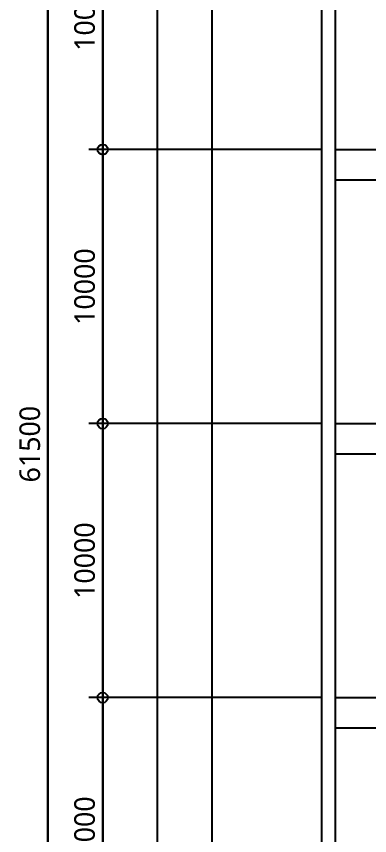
# Model space of a CAD drawing. Header units: millimetres. Extents: x 367092 to 767578, y 396038 to 811791.
# Drawn here: x 575192 to 588084, y 465090 to 494986 of the extents above; entities that cross this region are included whole.
import ezdxf

# ---------------------------------------------------------------- set-up
doc = ezdxf.new("R2010")
doc.units = ezdxf.units.MM
doc.header["$LTSCALE"] = 100
doc.header["$MEASUREMENT"] = 0
doc.header["$PDSIZE"] = -10
doc.layers.get('0').update_dxf_attribs({"linetype": 'CONTINUOUS'})
doc.layers.get('Defpoints').update_dxf_attribs({"color": 171, "linetype": 'CONTINUOUS'})
doc.layers.add('cen', color=14, linetype='CONTINUOUS')
doc.layers.add('NDIM', color=7, linetype='CONTINUOUS')
doc.styles.add('CGS', font='cgse', dxfattribs={"bigfont": 'cgs'})
doc.styles.add('나눔바른고딕', font='NanumBarunGothic.ttf')
doc.dimstyles.new('NDIM 1200', dxfattribs={"dimscale": 500, "dimtxt": 3, "dimasz": 1, "dimexe": 2, "dimexo": 2, "dimgap": 1, "dimtad": 1, "dimdec": 0, "dimdsep": 46, "dimtxsty": 'CGS', "dimblk": 'DOT0', "dimcen": 1, "dimdle": 8, "dimclrd": 2, "dimclre": 2, "dimclrt": 2, "dimadec": 0, "dimazin": 0, "dimtfac": 1, "dimtdec": 0, "dimtix": 1, "dimtmove": 2, "dimatfit": 3, "dimldrblk": 'DOT0', "dimfxl": 1, "dimtolj": 1, "dimtzin": 0, "dimlwd": -1, "dimlwe": -1, "dimarcsym": 0})

# ---------------------------------------------------------------- blocks, each defined once
blk = doc.blocks.new('DOT0')
blk.add_line((-3, 0), (3, 0))
at = {"color": 6}
blk.add_circle((0, 0), 0.75, dxfattribs=at)
blk = doc.blocks.new('*D242')
at = {"layer": 'Defpoints', "color": 0, "ltscale": 0.4, "transparency": 16777216}
for p in [(586842, 510125), (576342, 448625), (586842, 448625)]:
    blk.add_point(p, dxfattribs=at)
at = {"layer": 'NDIM', "ltscale": 0.4, "transparency": 16777216}
for p, q in [((586342, 510125), (575842, 510125)), ((576342, 509875), (576342, 448875)), ((586342, 448625), (575842, 448625))]:
    blk.add_line(p, q, dxfattribs=at)
at = {"layer": 'NDIM', "ltscale": 0.4, "transparency": 16777216, "xscale": 250, "yscale": 250, "zscale": 250}
for p, rotation in [((576342, 510125), 90), ((576342, 448625), 270)]:
    blk.add_blockref('DOT0', p, dxfattribs=dict(at, rotation=rotation))
at = {"layer": 'NDIM', "ltscale": 0.4, "transparency": 16777216, "insert": (575684, 479375), "char_height": 750, "attachment_point": 5, "rotation": 90, "style": '나눔바른고딕'}
blk.add_mtext('\\A1;61500', dxfattribs=at)
blk = doc.blocks.new('*D243')
at = {"layer": 'Defpoints', "color": 0, "ltscale": 0.4, "transparency": 16777216}
for p in [(586842, 470125), (578342, 460125), (586842, 460125)]:
    blk.add_point(p, dxfattribs=at)
at = {"layer": 'NDIM', "ltscale": 0.4, "transparency": 16777216}
for p, q in [((586342, 470125), (577842, 470125)), ((578342, 469875), (578342, 460375)), ((586342, 460125), (577842, 460125))]:
    blk.add_line(p, q, dxfattribs=at)
at = {"layer": 'NDIM', "ltscale": 0.4, "transparency": 16777216, "xscale": 250, "yscale": 250, "zscale": 250}
for p, rotation in [((578342, 470125), 90), ((578342, 460125), 270)]:
    blk.add_blockref('DOT0', p, dxfattribs=dict(at, rotation=rotation))
at = {"layer": 'NDIM', "ltscale": 0.4, "transparency": 16777216, "insert": (577685, 465125), "char_height": 750, "attachment_point": 5, "rotation": 90, "style": '나눔바른고딕'}
blk.add_mtext('\\A1;10000', dxfattribs=at)
blk = doc.blocks.new('*D245')
at = {"layer": 'Defpoints', "color": 0, "ltscale": 0.4, "transparency": 16777216}
for p in [(586842, 480125), (578342, 470125), (586842, 470125)]:
    blk.add_point(p, dxfattribs=at)
at = {"layer": 'NDIM', "ltscale": 0.4, "transparency": 16777216}
for p, q in [((586342, 480125), (577842, 480125)), ((578342, 479875), (578342, 470375)), ((586342, 470125), (577842, 470125))]:
    blk.add_line(p, q, dxfattribs=at)
at = {"layer": 'NDIM', "ltscale": 0.4, "transparency": 16777216, "xscale": 250, "yscale": 250, "zscale": 250}
for p, rotation in [((578342, 480125), 90), ((578342, 470125), 270)]:
    blk.add_blockref('DOT0', p, dxfattribs=dict(at, rotation=rotation))
at = {"layer": 'NDIM', "ltscale": 0.4, "transparency": 16777216, "insert": (577685, 475125), "char_height": 750, "attachment_point": 5, "rotation": 90, "style": '나눔바른고딕'}
blk.add_mtext('\\A1;10000', dxfattribs=at)
blk = doc.blocks.new('*D246')
at = {"layer": 'Defpoints', "color": 0, "ltscale": 0.4, "transparency": 16777216}
for p in [(586842, 490125), (578342, 480125), (586842, 480125)]:
    blk.add_point(p, dxfattribs=at)
at = {"layer": 'NDIM', "ltscale": 0.4, "transparency": 16777216}
for p, q in [((586342, 490125), (577842, 490125)), ((578342, 489875), (578342, 480375)), ((586342, 480125), (577842, 480125))]:
    blk.add_line(p, q, dxfattribs=at)
at = {"layer": 'NDIM', "ltscale": 0.4, "transparency": 16777216, "xscale": 250, "yscale": 250, "zscale": 250}
for p, rotation in [((578342, 490125), 90), ((578342, 480125), 270)]:
    blk.add_blockref('DOT0', p, dxfattribs=dict(at, rotation=rotation))
at = {"layer": 'NDIM', "ltscale": 0.4, "transparency": 16777216, "insert": (577685, 485125), "char_height": 750, "attachment_point": 5, "rotation": 90, "style": '나눔바른고딕'}
blk.add_mtext('\\A1;10000', dxfattribs=at)
blk = doc.blocks.new('*D247')
at = {"layer": 'Defpoints', "color": 0, "ltscale": 0.4, "transparency": 16777216}
for p in [(586842, 500125), (578342, 490125), (586842, 490125)]:
    blk.add_point(p, dxfattribs=at)
at = {"layer": 'NDIM', "ltscale": 0.4, "transparency": 16777216}
for p, q in [((586342, 500125), (577842, 500125)), ((578342, 499875), (578342, 490375)), ((586342, 490125), (577842, 490125))]:
    blk.add_line(p, q, dxfattribs=at)
at = {"layer": 'NDIM', "ltscale": 0.4, "transparency": 16777216, "xscale": 250, "yscale": 250, "zscale": 250}
for p, rotation in [((578342, 500125), 90), ((578342, 490125), 270)]:
    blk.add_blockref('DOT0', p, dxfattribs=dict(at, rotation=rotation))
at = {"layer": 'NDIM', "ltscale": 0.4, "transparency": 16777216, "insert": (577685, 495125), "char_height": 750, "attachment_point": 5, "rotation": 90, "style": '나눔바른고딕'}
blk.add_mtext('\\A1;10000', dxfattribs=at)

msp = doc.modelspace()

# ---------------------------------------------------------------- linework, layer by layer
at = {"layer": 'cen', "ltscale": 5}
for p, q in [((586841.8, 490124.8), (642841.8, 490124.8)), ((586841.8, 489024.8), (637341.8, 489024.8)), ((586841.8, 480124.8), (642841.8, 480124.8)), ((586841.8, 479024.8), (637341.8, 479024.8)), ((586841.8, 470124.8), (642841.8, 470124.8)), ((586841.8, 469024.8), (637341.8, 469024.8))]:
    msp.add_line(p, q, dxfattribs=at)
at = {"layer": 'Defpoints', "ltscale": 10000}
for points in [[(653341.8, 433013.8), (576341.8, 433013.8), (576341.8, 525024.8), (653341.8, 525024.8)], [(651341.8, 435013.8), (578341.8, 435013.8), (578341.8, 523024.8), (651341.8, 523024.8)], [(649341.8, 437013.8), (580341.8, 437013.8), (580341.8, 521024.8), (649341.8, 521024.8)], [(647341.8, 439013.8), (582341.8, 439013.8), (582341.8, 519024.8), (647341.8, 519024.8)], [(643341.8, 443013.8), (586341.8, 443013.8), (586341.8, 515024.8), (643341.8, 515024.8)], [(642841.8, 443513.8), (586841.8, 443513.8), (586841.8, 514524.8), (642841.8, 514524.8)]]:
    msp.add_lwpolyline(points, close=True, dxfattribs=at)

# ---------------------------------------------------------------- dimensions: what is measured, and where the dimension line sits
at = {"layer": 'NDIM', "ltscale": 0.4}
for base, p1, p2, picture, middle in [((576341.8, 448624.8), (586841.8, 510124.8), (586841.8, 448624.8), '*D242', (575684.1, 479374.8)), ((578341.8, 490124.8), (586841.8, 500124.8), (586841.8, 490124.8), '*D247', (577684.6, 495124.8)), ((578341.8, 480124.8), (586841.8, 490124.8), (586841.8, 480124.8), '*D246', (577684.6, 485124.8)), ((578341.8, 470124.8), (586841.8, 480124.8), (586841.8, 470124.8), '*D245', (577684.6, 475124.8)), ((578341.8, 460124.8), (586841.8, 470124.8), (586841.8, 460124.8), '*D243', (577684.6, 465124.8))]:
    dim = msp.add_linear_dim(base=base, p1=p1, p2=p2, angle=270, dimstyle='NDIM 1200', override={"dimscale": 250, "dimtxsty": '나눔바른고딕', "dimclrd": 256, "dimclre": 256, "dimclrt": 256}, dxfattribs=at)
    dim.commit()
    dim.dimension.update_dxf_attribs({"geometry": picture, "text_midpoint": middle})

doc.saveas('drawing.dxf')
